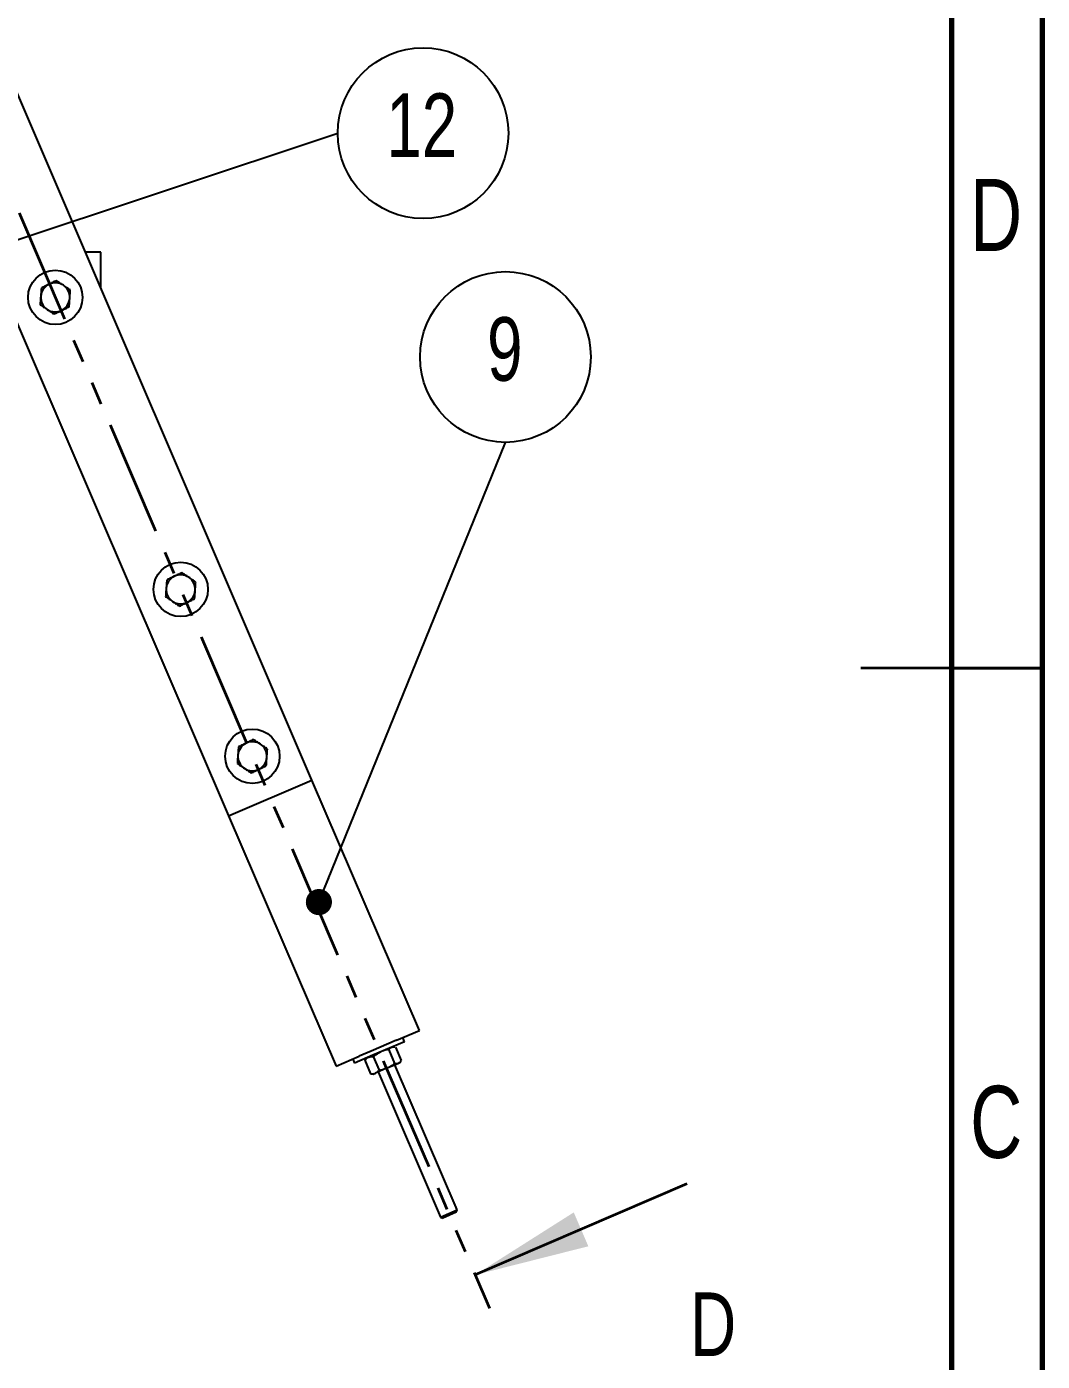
# Model space of a CAD drawing. Header units: millimetres. Extents: x 150 to 2050, y 50 to 2920.
# Drawn here: x 1490 to 2050, y 1103 to 1838 of the extents above; entities that cross this region are included whole.
import ezdxf

# ---------------------------------------------------------------- set-up
doc = ezdxf.new("R2010")
doc.units = ezdxf.units.MM
doc.linetypes.add('PHANTOM', pattern=[12.7, 6.35, -1.27, 1.27, -1.27, 1.27, -1.27])
doc.layers.add('FORMAT', color=7, linetype='Continuous')
doc.styles.add('SLDTEXTSTYLE0', font='TXT', dxfattribs={"width": 0.75})
doc.dimstyles.new('SLDDIMSTYLE0', dxfattribs={"dimtxt": 0.18, "dimasz": 14.4, "dimexe": 0, "dimexo": 0.0625, "dimgap": 0, "dimtad": 0, "dimtih": 1, "dimtoh": 1, "dimdec": 0, "dimrnd": 1e-09, "dimzin": 0, "dimdsep": 46, "dimtxsty": 'Standard', "dimblk1": 'DOT', "dimblk2": 'DOT', "dimsah": 1, "dimcen": 0.09, "dimadec": 0, "dimazin": 0, "dimtfac": 14.4, "dimtdec": 0, "dimtofl": 0, "dimtmove": 0, "dimatfit": 3, "dimldrblk": 'DOT', "dimfxl": 1, "dimfrac": 2, "dimtolj": 1, "dimtzin": 0, "dimarcsym": 0})

# ---------------------------------------------------------------- blocks, each defined once
blk = doc.blocks.new('SW_NOTE_0_17')
at = {"layer": 'FORMAT', "color": 0, "ltscale": 10}
blk.add_circle((47, 0), 47, dxfattribs=at)
at = {"layer": 'FORMAT', "color": 0, "ltscale": 10, "insert": (46.29, 21.91), "char_height": 35, "attachment_point": 2, "style": 'SLDTEXTSTYLE0'}
blk.add_mtext('12', dxfattribs=at)
blk = doc.blocks.new('_Dot')
at = {"color": 0, "linetype": 'ByBlock', "lineweight": -2}
blk.add_line((-0.5, 0), (-1, 0), dxfattribs=at)
at = {"color": 0, "linetype": 'ByBlock', "const_width": 0.5}
blk.add_lwpolyline([(-0.25, 0, 1), (0.25, 0, 1)], format="xyb", close=True, dxfattribs=at)
blk = doc.blocks.new('SW_NOTE_0_18')
at = {"layer": 'FORMAT', "color": 0, "ltscale": 10}
blk.add_circle((0, 47), 47, dxfattribs=at)
at = {"layer": 'FORMAT', "color": 0, "ltscale": 10, "insert": (-0.35, 68.91), "char_height": 35, "attachment_point": 2, "style": 'SLDTEXTSTYLE0'}
blk.add_mtext('9', dxfattribs=at)

msp = doc.modelspace()

# ---------------------------------------------------------------- linework, layer by layer
at = {"color": 7, "linetype": 'Continuous', "lineweight": 70, "ltscale": 10}
for p, q in [((2050, 2920), (2050, 50)), ((2000, 2870), (2000, 100))]:
    msp.add_line(p, q, dxfattribs=at)
at = {"color": 7, "linetype": 'PHANTOM', "lineweight": 35, "ltscale": 10}
msp.add_line((1235.45, 2318.95), (1745.43, 1132.55), dxfattribs=at)
at = {"color": 7, "linetype": 'Continuous', "lineweight": 25, "ltscale": 10}
for p, q in [((1647.63, 1423.37), (1300.1, 2231.84)), ((1254.17, 2212.1), (1601.69, 1403.62)), ((1531.3, 1714), (1522.68, 1714.04)), ((1531.21, 1694.21), (1531.3, 1714)), ((1601.69, 1403.62), (1647.63, 1423.37)), ((1706.87, 1285.56), (1647.63, 1423.37)), ((1601.69, 1403.62), (1660.93, 1265.82)), ((1694.17, 1280.11), (1680.22, 1274.11)), ((1698.67, 1279.32), (1681.2, 1271.81)), ((1694.17, 1280.11), (1706.87, 1285.56)), ((1698.67, 1279.32), (1697.68, 1281.61)), ((1660.93, 1265.82), (1673.63, 1271.27)), ((1681.2, 1271.81), (1671.1, 1267.47)), ((1680.22, 1274.11), (1673.63, 1271.27)), ((1689.89, 1274.77), (1693.08, 1267.35)), ((1693.3, 1276.43), (1692.23, 1276.55)), ((1693.63, 1276.38), (1696.82, 1268.96)), ((1670.12, 1269.77), (1671.1, 1267.47)), ((1676.91, 1269.36), (1676.7, 1269.1)), ((1676.7, 1269.1), (1679.89, 1261.68)), ((1677.54, 1270.23), (1676.9, 1269.38)), ((1681.42, 1271.13), (1684.61, 1263.71)), ((1689.13, 1264.88), (1682.53, 1262.04)), ((1689.13, 1264.88), (1695.23, 1267.5)), ((1727.59, 1186.71), (1693.23, 1266.64)), ((1695.23, 1267.5), (1695.99, 1267.82)), ((1695.99, 1267.82), (1696.63, 1268.68)), ((1680.23, 1261.65), (1679.89, 1261.68)), ((1680.23, 1261.63), (1681.29, 1261.51)), ((1681.29, 1261.51), (1682.53, 1262.04)), ((1684.04, 1262.69), (1718.4, 1182.76)), ((1718.4, 1182.76), (1727.59, 1186.71)), ((1727.06, 1185.4), (1719.71, 1182.24)), ((1727.06, 1185.4), (1727.59, 1186.71)), ((1718.4, 1182.76), (1719.71, 1182.24))]:
    msp.add_line(p, q, dxfattribs=at)
at = {"color": 7, "linetype": 'Continuous', "lineweight": 35, "ltscale": 10}
for p, q in [((2050, 1485), (1950, 1485)), ((2000, 1485), (2050, 1485)), ((1854.21, 1201.08), (1737.53, 1150.92))]:
    msp.add_line(p, q, dxfattribs=at)
at = {"color": 7, "linetype": 'Continuous', "lineweight": 25, "ltscale": 100}
for centre in [(1506.19, 1689.11), (1575.3, 1528.34), (1614.79, 1436.47)]:
    msp.add_circle(centre, 15, dxfattribs=at)
for centre, start, end in [((1506.19, 1689.11), 116.05238, 176.05238), ((1506.19, 1689.11), 56.05238, 116.05238), ((1506.19, 1689.11), 356.05238, 56.05238), ((1506.19, 1689.11), 176.05238, 236.05238), ((1506.19, 1689.11), 296.05238, 356.05238), ((1506.19, 1689.11), 236.05238, 296.05238), ((1575.3, 1528.34), 56.05238, 116.05238), ((1575.3, 1528.34), 176.05238, 236.05238), ((1575.3, 1528.34), 116.05238, 176.05238), ((1575.3, 1528.34), 356.05238, 56.05238), ((1575.3, 1528.34), 236.05238, 296.05238), ((1575.3, 1528.34), 296.05238, 356.05238), ((1614.79, 1436.47), 116.05238, 176.05238), ((1614.79, 1436.47), 56.05238, 116.05238), ((1614.79, 1436.47), 356.05238, 56.05238), ((1614.79, 1436.47), 176.05238, 236.05238), ((1614.79, 1436.47), 296.05238, 356.05238), ((1614.79, 1436.47), 236.05238, 296.05238)]:
    msp.add_arc(centre, 8, start, end, dxfattribs=at)
at = {"color": 7, "linetype": 'Continuous', "lineweight": 25, "ltscale": 10}
for points, knots in [([(1506.82, 1698.33), (1506.15, 1698), (1504.79, 1697.33), (1503.38, 1696.65), (1502.67, 1696.3)], [0, 0, 0, 0, 0.495458, 1, 1, 1, 1]), ([(1510.65, 1695.75), (1510.56, 1695.81), (1509.88, 1696.27), (1508.58, 1697.15), (1507.41, 1697.93), (1506.82, 1698.33)], [0, 0, 0, 0, 0.070086, 0.530782, 1, 1, 1, 1]), ([(1498.52, 1694.27), (1498.44, 1693.08), (1498.34, 1691.56), (1498.23, 1690), (1498.21, 1689.66)], [0, 0, 0, 0, 0.785622, 1, 1, 1, 1]), ([(1502.67, 1696.3), (1502.57, 1696.25), (1501.83, 1695.89), (1500.43, 1695.2), (1499.16, 1694.58), (1498.52, 1694.27)], [0, 0, 0, 0, 0.070086, 0.530782, 1, 1, 1, 1]), ([(1514.49, 1693.17), (1513.86, 1693.59), (1512.61, 1694.43), (1511.31, 1695.31), (1510.65, 1695.75)], [0, 0, 0, 0, 0.495458, 1, 1, 1, 1]), ([(1514.17, 1688.56), (1514.19, 1688.9), (1514.3, 1690.46), (1514.4, 1691.98), (1514.49, 1693.17)], [0, 0, 0, 0, 0.214378, 1, 1, 1, 1]), ([(1498.21, 1689.66), (1498.12, 1688.4), (1498.01, 1686.84), (1497.91, 1685.34), (1497.89, 1685.06)], [0, 0, 0, 0, 0.811304, 1, 1, 1, 1]), ([(1497.89, 1685.06), (1498.51, 1684.64), (1499.77, 1683.79), (1501.06, 1682.92), (1501.72, 1682.48)], [0, 0, 0, 0, 0.495458, 1, 1, 1, 1]), ([(1509.7, 1681.93), (1509.8, 1681.97), (1510.54, 1682.34), (1511.95, 1683.02), (1513.21, 1683.64), (1513.85, 1683.95)], [0, 0, 0, 0, 0.070086, 0.530782, 1, 1, 1, 1]), ([(1513.85, 1683.95), (1513.87, 1684.24), (1513.97, 1685.74), (1514.08, 1687.3), (1514.17, 1688.56)], [0, 0, 0, 0, 0.188696, 1, 1, 1, 1]), ([(1501.72, 1682.48), (1501.81, 1682.42), (1502.5, 1681.95), (1503.79, 1681.08), (1504.96, 1680.29), (1505.55, 1679.9)], [0, 0, 0, 0, 0.0700858, 0.5307822, 1, 1, 1, 1]), ([(1505.55, 1679.9), (1506.22, 1680.23), (1507.58, 1680.89), (1508.99, 1681.58), (1509.7, 1681.93)], [0, 0, 0, 0, 0.495458, 1, 1, 1, 1]), ([(1575.93, 1537.55), (1575.26, 1537.22), (1573.9, 1536.56), (1572.49, 1535.87), (1571.78, 1535.52)], [0, 0, 0, 0, 0.495458, 1, 1, 1, 1]), ([(1579.76, 1534.97), (1579.67, 1535.03), (1578.99, 1535.5), (1577.69, 1536.37), (1576.52, 1537.16), (1575.93, 1537.55)], [0, 0, 0, 0, 0.070086, 0.530782, 1, 1, 1, 1]), ([(1567.32, 1528.89), (1567.23, 1527.62), (1567.12, 1526.06), (1567.02, 1524.56), (1567, 1524.28)], [0, 0, 0, 0, 0.811304, 1, 1, 1, 1]), ([(1567.63, 1533.5), (1567.55, 1532.3), (1567.45, 1530.78), (1567.34, 1529.22), (1567.32, 1528.89)], [0, 0, 0, 0, 0.785622, 1, 1, 1, 1]), ([(1571.78, 1535.52), (1571.68, 1535.48), (1570.94, 1535.11), (1569.54, 1534.43), (1568.27, 1533.81), (1567.63, 1533.5)], [0, 0, 0, 0, 0.070086, 0.530782, 1, 1, 1, 1]), ([(1583.6, 1532.39), (1582.97, 1532.81), (1581.72, 1533.66), (1580.42, 1534.53), (1579.76, 1534.97)], [0, 0, 0, 0, 0.495458, 1, 1, 1, 1]), ([(1583.28, 1527.79), (1583.3, 1528.12), (1583.41, 1529.68), (1583.51, 1531.2), (1583.6, 1532.39)], [0, 0, 0, 0, 0.214378, 1, 1, 1, 1]), ([(1567, 1524.28), (1567.62, 1523.86), (1568.88, 1523.02), (1570.17, 1522.14), (1570.83, 1521.7)], [0, 0, 0, 0, 0.495458, 1, 1, 1, 1]), ([(1570.83, 1521.7), (1570.92, 1521.64), (1571.61, 1521.18), (1572.9, 1520.3), (1574.07, 1519.52), (1574.66, 1519.12)], [0, 0, 0, 0, 0.0700858, 0.5307822, 1, 1, 1, 1]), ([(1574.66, 1519.12), (1575.33, 1519.45), (1576.69, 1520.12), (1578.1, 1520.8), (1578.81, 1521.15)], [0, 0, 0, 0, 0.495458, 1, 1, 1, 1]), ([(1578.81, 1521.15), (1578.91, 1521.2), (1579.65, 1521.56), (1581.06, 1522.25), (1582.32, 1522.87), (1582.96, 1523.18)], [0, 0, 0, 0, 0.070086, 0.530782, 1, 1, 1, 1]), ([(1582.96, 1523.18), (1582.98, 1523.46), (1583.08, 1524.96), (1583.19, 1526.52), (1583.28, 1527.79)], [0, 0, 0, 0, 0.188696, 1, 1, 1, 1]), ([(1607.12, 1441.62), (1607.04, 1440.43), (1606.94, 1438.91), (1606.83, 1437.35), (1606.81, 1437.02)], [0, 0, 0, 0, 0.785622, 1, 1, 1, 1]), ([(1611.27, 1443.65), (1611.18, 1443.6), (1610.43, 1443.24), (1609.03, 1442.55), (1607.76, 1441.94), (1607.12, 1441.62)], [0, 0, 0, 0, 0.070086, 0.530782, 1, 1, 1, 1]), ([(1615.42, 1445.68), (1614.75, 1445.35), (1613.39, 1444.69), (1611.98, 1444), (1611.27, 1443.65)], [0, 0, 0, 0, 0.495458, 1, 1, 1, 1]), ([(1619.26, 1443.1), (1619.16, 1443.16), (1618.48, 1443.63), (1617.18, 1444.5), (1616.01, 1445.28), (1615.42, 1445.68)], [0, 0, 0, 0, 0.070086, 0.530782, 1, 1, 1, 1]), ([(1623.09, 1440.52), (1622.46, 1440.94), (1621.21, 1441.79), (1619.91, 1442.66), (1619.26, 1443.1)], [0, 0, 0, 0, 0.495458, 1, 1, 1, 1]), ([(1622.77, 1435.91), (1622.79, 1436.25), (1622.9, 1437.81), (1623, 1439.33), (1623.09, 1440.52)], [0, 0, 0, 0, 0.214378, 1, 1, 1, 1]), ([(1606.81, 1437.02), (1606.72, 1435.75), (1606.61, 1434.19), (1606.51, 1432.69), (1606.49, 1432.41)], [0, 0, 0, 0, 0.811304, 1, 1, 1, 1]), ([(1622.45, 1431.31), (1622.47, 1431.59), (1622.57, 1433.09), (1622.68, 1434.65), (1622.77, 1435.91)], [0, 0, 0, 0, 0.188696, 1, 1, 1, 1]), ([(1606.49, 1432.41), (1607.11, 1431.99), (1608.37, 1431.14), (1609.67, 1430.27), (1610.32, 1429.83)], [0, 0, 0, 0, 0.495458, 1, 1, 1, 1]), ([(1610.32, 1429.83), (1610.41, 1429.77), (1611.1, 1429.31), (1612.4, 1428.43), (1613.56, 1427.65), (1614.15, 1427.25)], [0, 0, 0, 0, 0.0700858, 0.5307822, 1, 1, 1, 1]), ([(1614.15, 1427.25), (1614.83, 1427.58), (1616.19, 1428.24), (1617.59, 1428.93), (1618.3, 1429.28)], [0, 0, 0, 0, 0.495458, 1, 1, 1, 1]), ([(1618.3, 1429.28), (1618.4, 1429.33), (1619.14, 1429.69), (1620.55, 1430.38), (1621.81, 1431), (1622.45, 1431.31)], [0, 0, 0, 0, 0.070086, 0.530782, 1, 1, 1, 1]), ([(1685.38, 1273.6), (1684.99, 1273.43), (1683.58, 1272.78), (1682.33, 1271.82), (1681.42, 1271.13)], [0, 0, 0, 0, 0.268634, 1, 1, 1, 1]), ([(1689.89, 1274.77), (1690.12, 1275.08), (1690.57, 1275.72), (1691.18, 1276.06), (1691.48, 1276.23)], [0, 0, 0, 0, 0.495458, 1, 1, 1, 1]), ([(1691.48, 1276.23), (1691.53, 1276.25), (1691.86, 1276.38), (1692.45, 1276.5), (1693.05, 1276.43), (1693.29, 1276.4)], [0, 0, 0, 0, 0.082492, 0.624735, 1, 1, 1, 1]), ([(1676.7, 1269.1), (1677, 1269.45), (1677.62, 1270.15), (1678.39, 1270.56), (1678.78, 1270.77)], [0, 0, 0, 0, 0.495458, 1, 1, 1, 1]), ([(1678.78, 1270.77), (1678.84, 1270.79), (1679.26, 1270.97), (1680.12, 1271.17), (1680.99, 1271.14), (1681.42, 1271.13)], [0, 0, 0, 0, 0.070086, 0.530782, 1, 1, 1, 1]), ([(1693.08, 1267.35), (1693.46, 1267.3), (1694.23, 1267.19), (1694.9, 1267.4), (1695.23, 1267.5)], [0, 0, 0, 0, 0.495458, 1, 1, 1, 1]), ([(1695.23, 1267.5), (1695.28, 1267.52), (1695.61, 1267.67), (1696.18, 1268.09), (1696.61, 1268.67), (1696.82, 1268.96)], [0, 0, 0, 0, 0.070086, 0.530782, 1, 1, 1, 1]), ([(1679.89, 1261.68), (1680.35, 1261.66), (1681.28, 1261.63), (1682.11, 1261.9), (1682.53, 1262.04)], [0, 0, 0, 0, 0.495458, 1, 1, 1, 1])]:
    msp.add_open_spline(points, degree=3, knots=knots, dxfattribs=at)
at = {"color": 7, "linetype": 'Continuous', "lineweight": 18, "ltscale": 10}
for points, knots in [([(1689.89, 1274.77), (1689.49, 1274.71), (1687.95, 1274.51), (1686.47, 1273.99), (1685.38, 1273.6)], [0, 0, 0, 0, 0.257551, 1, 1, 1, 1]), ([(1689.13, 1264.88), (1688.74, 1264.72), (1687.29, 1264.14), (1685.74, 1263.89), (1684.61, 1263.71)], [0, 0, 0, 0, 0.268634, 1, 1, 1, 1]), ([(1693.08, 1267.35), (1692.77, 1267.1), (1691.55, 1266.12), (1690.16, 1265.41), (1689.13, 1264.88)], [0, 0, 0, 0, 0.257551, 1, 1, 1, 1]), ([(1682.53, 1262.04), (1682.59, 1262.07), (1683.01, 1262.25), (1683.75, 1262.74), (1684.32, 1263.39), (1684.61, 1263.71)], [0, 0, 0, 0, 0.070086, 0.530782, 1, 1, 1, 1])]:
    msp.add_open_spline(points, degree=3, knots=knots, dxfattribs=at)
at = {"color": 7, "linetype": 'Continuous', "lineweight": 35, "ltscale": 10}
msp.add_solid([(1737.53, 1150.92), (1799.88, 1166.67), (1791.85, 1185.34)], dxfattribs=at)

# ---------------------------------------------------------------- block references
at = {"layer": 'FORMAT', "ltscale": 10}
for name, p in [('SW_NOTE_0_17', (1661.82, 1779.51)), ('SW_NOTE_0_18', (1754.22, 1609.29))]:
    msp.add_blockref(name, p, dxfattribs=at)

# ---------------------------------------------------------------- texts
at = {"color": 7, "linetype": 'Continuous', "lineweight": 0, "ltscale": 10, "char_height": 39.69, "attachment_point": 2, "style": 'SLDTEXTSTYLE0'}
for s, insert in [('D', (2024.53, 1754.37)), ('C', (2024.59, 1255.02))]:
    msp.add_mtext(s, dxfattribs=dict(at, insert=insert))
at = {"color": 7, "linetype": 'Continuous', "ltscale": 10, "insert": (1855.99, 1141.27), "char_height": 35, "attachment_point": 1, "style": 'SLDTEXTSTYLE0'}
msp.add_mtext('D', dxfattribs=at)

# ---------------------------------------------------------------- leaders
at = {"layer": 'FORMAT', "ltscale": 10}
for points in [[(1370.56, 1682.68), (1661.82, 1779.51)], [(1651.43, 1356.17), (1754.22, 1609.29)]]:
    msp.add_leader(points, dimstyle='SLDDIMSTYLE0', dxfattribs=at)

doc.saveas('drawing.dxf')
